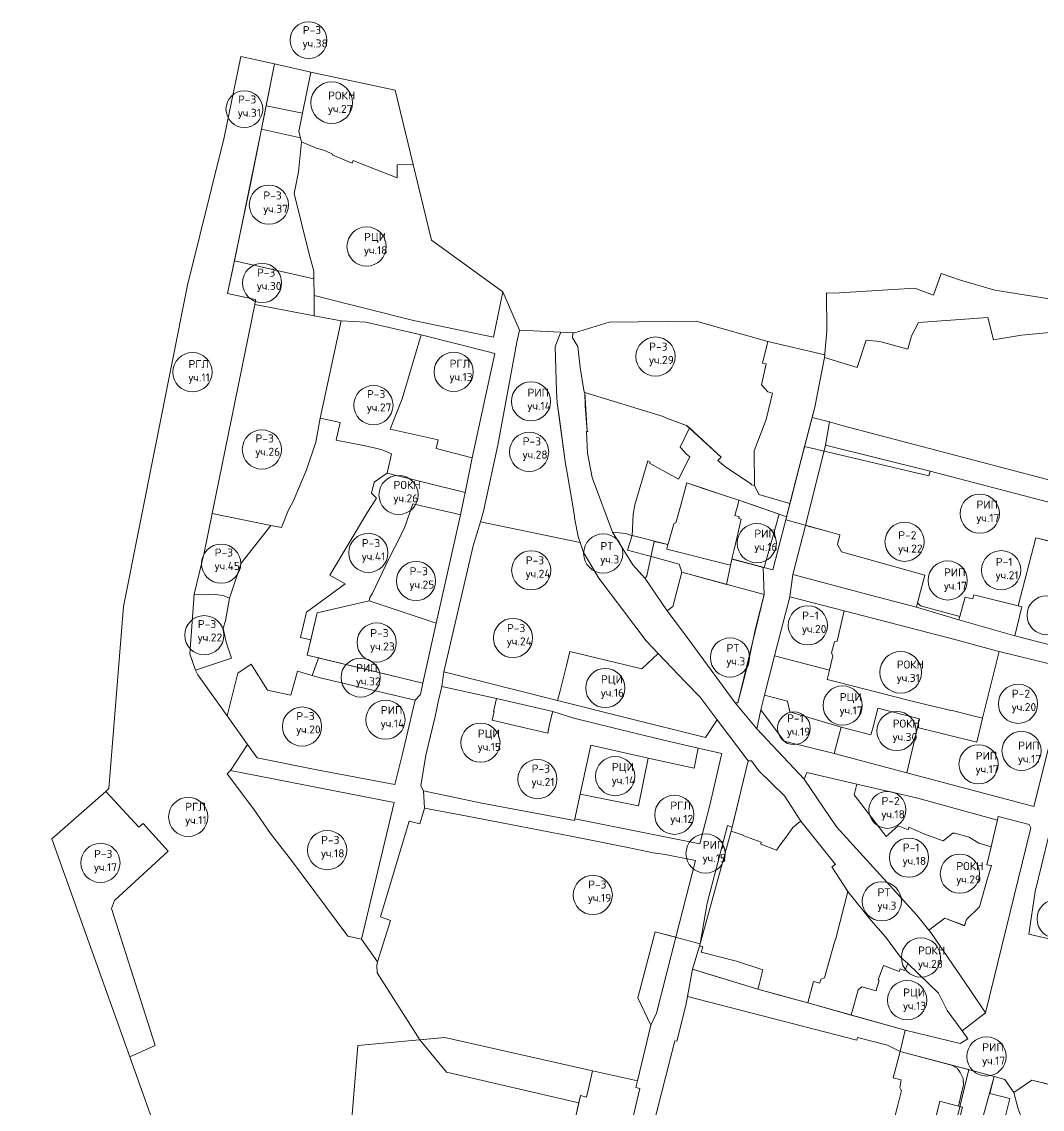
# Model space of a CAD drawing. Extents: x 1391407 to 1399948, y 354865 to 361044.
# Drawn here: x 1394071 to 1394904, y 359984 to 360872 of the extents above; entities that cross this region are included whole.
import ezdxf

# ---------------------------------------------------------------- set-up
doc = ezdxf.new("R2010")
doc.units = 0
doc.header["$MEASUREMENT"] = 0
doc.layers.add('Контура исторический центр для сайта', color=7, linetype='Continuous')
doc.styles.get("Standard").update_dxf_attribs({"font": 'simplex.shx'})

msp = doc.modelspace()

# ---------------------------------------------------------------- linework, layer by layer
at = {"layer": 'Контура исторический центр для сайта', "color": 76, "lineweight": 20, "true_color": 0x3f7f00}
for points in [[(1394521.47, 359969.94), (1394525.7, 359989.42), (1394417.72, 360014.29), (1394395.87, 360040.65), (1394361.14, 360095.5), (1394360.83, 360101.62), (1394361.34, 360104.3), (1394348.4, 360122.9), (1394337.22, 360125.33), (1394291.27, 360186.99), (1394273.96, 360209.26), (1394260.11, 360229.4), (1394238.66, 360257.82), (1394241.31, 360260.44), (1394255.37, 360281.81), (1394238.6, 360305.3), (1394214.87, 360338.73), (1394212.77, 360342.54), (1394208.24, 360355.72), (1394211.74, 360404.46), (1394219.83, 360438.31), (1394226.38, 360470.24), (1394261.4, 360641.09), (1394261.79, 360645.19), (1394239.05, 360650.01), (1394257.8, 360739.11), (1394277.28, 360837.34), (1394249.88, 360843.33), (1394236.18, 360777.42), (1394206.26, 360656.72), (1394153.96, 360394.51), (1394142.19, 360245.77), (1394139.73, 360243.56)], [(1394438.79, 360515.78), (1394457.24, 360601.08), (1394452.14, 360602.44), (1394397.01, 360616.15), (1394381.54, 360563.95), (1394371.73, 360539.08), (1394410.87, 360530.52), (1394409.2, 360523.34), (1394438.79, 360515.78)], [(1394522.44, 360221), (1394624.58, 360200.66), (1394632.64, 360232.19), (1394636.13, 360247.5), (1394639.32, 360260.7), (1394641.83, 360272.17), (1394642.39, 360274.46), (1394623.29, 360278.91), (1394619.89, 360262.6), (1394582.38, 360270.74), (1394574.58, 360231.77), (1394526.97, 360241.31), (1394522.44, 360221)], [(1394139.73, 360243.56), (1394166.69, 360214.25), (1394170.24, 360217.33), (1394190.65, 360194.7), (1394146.72, 360154.32), (1394144.2, 360147.85), (1394179.94, 360036.17), (1394159.17, 360026.77), (1394214.73, 359871.06), (1394170.07, 359815.82), (1394025.5, 359637.01)]]:
    msp.add_lwpolyline(points, dxfattribs=at)
at = {"layer": 'Контура исторический центр для сайта', "color": 144, "lineweight": 20, "true_color": 0x007ca5}
for points in [[(1394307.11, 360830.52), (1394277.28, 360837.34), (1394270.52, 360803.25), (1394300.21, 360797.04), (1394307.11, 360830.52)], [(1394300.21, 360797.04), (1394270.52, 360803.25), (1394266.72, 360784.22), (1394298.5, 360777.11), (1394297.14, 360782.16), (1394300.21, 360797.04)], [(1394266.73, 360784.23), (1394244.63, 360676.53), (1394309.55, 360661.93), (1394309.53, 360668.18), (1394305.45, 360683.14), (1394293.51, 360731.52), (1394296.84, 360749.37), (1394299.38, 360773.86), (1394298.5, 360777.11), (1394266.73, 360784.23)], [(1394309.56, 360661.93), (1394309.59, 360648.46), (1394309.65, 360631.67), (1394261.4, 360641.09), (1394261.79, 360645.19), (1394239.05, 360650.01), (1394244.63, 360676.53), (1394309.56, 360661.93)], [(1394282.94, 360458.94), (1394288.64, 360473.4), (1394292.43, 360480.19), (1394303.58, 360505.9), (1394311.06, 360528.52), (1394314.68, 360548.28), (1394331.67, 360627.65), (1394309.65, 360631.67), (1394261.4, 360641.09), (1394261.4, 360641.09), (1394226.38, 360470.24), (1394274.36, 360460.6), (1394282.94, 360458.94)], [(1394433.06, 360487.61), (1394438.79, 360515.78), (1394409.2, 360523.34), (1394410.87, 360530.52), (1394371.73, 360539.08), (1394381.54, 360563.95), (1394397.01, 360616.15), (1394351.89, 360626.55), (1394331.67, 360627.65), (1394314.68, 360548.28), (1394331, 360544.76), (1394327.56, 360530.32), (1394349.95, 360525.78), (1394361.02, 360523.55), (1394365.73, 360522.01), (1394372.85, 360519.17), (1394369.29, 360503.27), (1394433.06, 360487.61)], [(1394669.23, 360493.29), (1394668.88, 360521.53), (1394678.63, 360547.05), (1394683.94, 360568.51), (1394680, 360569.61), (1394674.86, 360575.53), (1394678.57, 360592.56), (1394675.73, 360593.2), (1394680.12, 360610.8), (1394621.63, 360627.41), (1394550.56, 360626.47), (1394522.31, 360617.76), (1394520.89, 360617.8), (1394520.53, 360613.75), (1394524.98, 360606.66), (1394526.73, 360589.43), (1394530.22, 360569.38), (1394530.55, 360569.22), (1394594.67, 360549.43), (1394597.21, 360548.07), (1394613.67, 360542.22), (1394642.02, 360516.35), (1394639.24, 360513.58), (1394645.76, 360508.29), (1394666.69, 360494.23), (1394666.52, 360493.88), (1394669.23, 360493.29)], [(1394526.85, 360446.72), (1394525.31, 360451.58), (1394522.52, 360465.56), (1394521.62, 360471.81), (1394516.25, 360503.61), (1394514.74, 360510.83), (1394508.13, 360560.78), (1394507.55, 360570.21), (1394506.3, 360606.6), (1394510.94, 360618.34), (1394477.22, 360620.07), (1394475.01, 360610.32), (1394459.74, 360526.21), (1394448.05, 360472.38), (1394445.41, 360463.59), (1394526.85, 360446.72)], [(1394298.63, 360369.21), (1394306.87, 360367.24), (1394312.11, 360389.24), (1394354.54, 360399.19), (1394355.18, 360401.76), (1394357.32, 360405.27), (1394370.68, 360433.28), (1394371.23, 360434.44), (1394379.84, 360451.4), (1394381.65, 360455.1), (1394383.46, 360458.8), (1394390.14, 360478.14), (1394400.87, 360475.85), (1394415.39, 360472.55), (1394423.71, 360470.62), (1394429.19, 360469.32), (1394433.06, 360487.61), (1394369.29, 360503.27), (1394358.55, 360495.83), (1394356.5, 360486.97), (1394360.53, 360483), (1394353.17, 360471.53), (1394322.62, 360420.05), (1394335.11, 360412.9), (1394303.52, 360389.78), (1394298.63, 360369.21)], [(1394240.48, 360401.26), (1394250.14, 360429.81), (1394274.36, 360460.6), (1394226.38, 360470.24), (1394219.83, 360438.31), (1394211.74, 360404.46), (1394220.75, 360404.03), (1394227.74, 360404.46), (1394236.25, 360403.03), (1394240.48, 360401.26)], [(1394409.37, 360380.75), (1394418.55, 360421.86), (1394429.19, 360469.32), (1394423.71, 360470.62), (1394415.39, 360472.55), (1394400.87, 360475.85), (1394390.14, 360478.14), (1394383.46, 360458.8), (1394381.65, 360455.1), (1394379.84, 360451.4), (1394371.23, 360434.44), (1394370.68, 360433.28), (1394357.32, 360405.27), (1394355.18, 360401.76), (1394354.54, 360399.19), (1394409.37, 360380.75)], [(1394445.41, 360463.59), (1394526.85, 360446.72), (1394529.44, 360438.51), (1394542.06, 360417.56), (1394580.81, 360366.31), (1394590.43, 360356.2), (1394577.09, 360343.65), (1394518.44, 360357.61), (1394515.77, 360346.38), (1394510.56, 360325.55), (1394508.32, 360317.6), (1394415.51, 360341.22), (1394439.5, 360444.05), (1394445.41, 360463.59)], [(1394212.77, 360342.54), (1394242.11, 360352.22), (1394237.82, 360365.21), (1394235.51, 360376.7), (1394237.26, 360382.87), (1394240.48, 360401.26), (1394236.25, 360403.03), (1394227.74, 360404.46), (1394220.75, 360404.03), (1394211.74, 360404.46), (1394208.24, 360355.72), (1394212.77, 360342.54)], [(1394398.45, 360331.85), (1394409.37, 360380.75), (1394354.54, 360399.19), (1394312.11, 360389.24), (1394303.91, 360354.82), (1394398.45, 360331.85)], [(1394375.61, 360249.06), (1394381.52, 360273.02), (1394387.24, 360297.37), (1394392.05, 360317.98), (1394314.51, 360336.26), (1394308.19, 360338.15), (1394296.19, 360341.76), (1394290.57, 360322.16), (1394271.66, 360326.25), (1394258.31, 360347.27), (1394247.44, 360339.91), (1394238.6, 360305.3), (1394255.37, 360281.81), (1394263.25, 360270.78), (1394313.15, 360260.81), (1394375.61, 360249.06)], [(1394522.14, 360219.65), (1394522.44, 360221), (1394526.97, 360241.31), (1394535.64, 360281.17), (1394582.38, 360270.74), (1394619.89, 360262.6), (1394623.29, 360278.91), (1394595.22, 360285.41), (1394571.36, 360290.96), (1394521.77, 360303.27), (1394504.42, 360308.76), (1394504.2, 360307.93), (1394501.86, 360298.29), (1394500.37, 360291), (1394491.13, 360293.13), (1394483.84, 360294.82), (1394455.01, 360301.56), (1394456.51, 360308.78), (1394456.15, 360308.86), (1394458.52, 360319.45), (1394413.85, 360329.23), (1394411.01, 360316.54), (1394409.96, 360311.28), (1394408.37, 360304.66), (1394406.19, 360295.61), (1394400.79, 360273.17), (1394396.84, 360248.13), (1394399.07, 360244.02), (1394445.12, 360234.17), (1394522.14, 360219.65)], [(1394348.4, 360122.9), (1394374.93, 360234.49), (1394241.31, 360260.44), (1394238.66, 360257.82), (1394260.11, 360229.4), (1394273.96, 360209.26), (1394291.27, 360186.99), (1394337.22, 360125.33), (1394348.4, 360122.9)], [(1394139.73, 360243.56), (1394095.63, 360204.82), (1394159.17, 360026.77), (1394179.94, 360036.17), (1394144.2, 360147.85), (1394146.72, 360154.32), (1394190.65, 360194.7), (1394170.24, 360217.33), (1394166.69, 360214.25), (1394139.73, 360243.56)], [(1394395.87, 360040.65), (1394416.38, 360042.56), (1394536.97, 360015.33), (1394573.55, 360007.11), (1394584.51, 360052.69), (1394573.8, 360075.12), (1394588.07, 360128.88), (1394604.92, 360124.51), (1394621.12, 360187.2), (1394596.19, 360191.92), (1394586.44, 360193.44), (1394565.67, 360197.79), (1394527.73, 360205.21), (1394468.59, 360216.71), (1394433.37, 360223.55), (1394399.72, 360229.81), (1394395.91, 360216.95), (1394387.21, 360219.25), (1394363.78, 360141.12), (1394372.02, 360138.22), (1394361.34, 360104.3), (1394360.83, 360101.62), (1394361.14, 360095.5), (1394395.87, 360040.65)]]:
    msp.add_lwpolyline(points, dxfattribs=at)
at = {"layer": 'Контура исторический центр для сайта', "color": 14, "lineweight": 20, "true_color": 0xa50000}
for points in [[(1394311.73, 360768.64), (1394318.48, 360766.57), (1394324.75, 360763.82), (1394324.52, 360763.14), (1394340.71, 360756.46), (1394341.54, 360758.47), (1394347.48, 360756.01), (1394377.34, 360744.27), (1394377.51, 360755.03), (1394390.5, 360755.18), (1394375.85, 360815.82), (1394307.11, 360830.52), (1394300.21, 360797.04), (1394297.14, 360782.16), (1394299.38, 360773.86), (1394311.73, 360768.64)], [(1394303.91, 360354.82), (1394306.87, 360367.24), (1394298.63, 360369.21), (1394303.52, 360389.78), (1394335.11, 360412.9), (1394322.62, 360420.05), (1394353.17, 360471.53), (1394360.53, 360483), (1394356.5, 360486.97), (1394358.55, 360495.83), (1394369.29, 360503.27), (1394372.85, 360519.17), (1394365.73, 360522.01), (1394361.02, 360523.55), (1394349.97, 360525.79), (1394327.56, 360530.32), (1394331, 360544.76), (1394314.68, 360548.28), (1394311.06, 360528.52), (1394303.58, 360505.9), (1394292.43, 360480.19), (1394288.64, 360473.4), (1394282.94, 360458.94), (1394274.36, 360460.6), (1394250.14, 360429.81), (1394240.48, 360401.26), (1394237.26, 360382.87), (1394235.51, 360376.7), (1394237.82, 360365.21), (1394242.11, 360352.22), (1394212.77, 360342.54), (1394214.87, 360338.73), (1394238.6, 360305.3), (1394247.44, 360339.91), (1394258.31, 360347.27), (1394271.66, 360326.25), (1394290.57, 360322.16), (1394296.2, 360341.75), (1394308.19, 360338.15), (1394311.33, 360347.08), (1394313.23, 360352.55), (1394303.91, 360354.82)], [(1394898.77, 360450.6), (1394922.96, 360444.8), (1394950.28, 360437.72), (1394943.88, 360411.4), (1394940.75, 360412.23), (1394928.18, 360358.6), (1394881.59, 360370.45), (1394887.37, 360394.23), (1394884.5, 360394.95), (1394898.77, 360450.6)], [(1394741.45, 360387.41), (1394736.6, 360366.06), (1394734.57, 360365.51), (1394732.14, 360356.61), (1394733.19, 360354.09), (1394730.31, 360342.57), (1394728.48, 360334.78), (1394737.23, 360332.59), (1394795.74, 360317.59), (1394819.11, 360311.88), (1394820.76, 360311.68), (1394829.4, 360309.46), (1394829.51, 360309.85), (1394846.47, 360305.6), (1394855.16, 360303.43), (1394868.91, 360357.75), (1394862.54, 360359.47), (1394833.68, 360367.12), (1394742.41, 360391.04)], [(1394734.31, 360274.37), (1394793.59, 360258.63), (1394802.29, 360295.79), (1394803.72, 360302.77), (1394769.96, 360311.36), (1394766.43, 360296.92), (1394764.21, 360289.68), (1394739.93, 360295.97), (1394734.31, 360274.37)], [(1394857.64, 360062.71), (1394894.76, 360213.72), (1394893.42, 360216.42), (1394868.17, 360223.06), (1394867.45, 360220.07), (1394866.73, 360217.09), (1394862.28, 360198.27), (1394858.81, 360183.54), (1394862.74, 360183.04), (1394859.57, 360173.51), (1394852.96, 360149.24), (1394842.3, 360139.02), (1394840.67, 360133.84), (1394824.45, 360140.15), (1394811.51, 360130.35), (1394813.04, 360128.44), (1394845, 360081.8), (1394857.64, 360062.71), (1394857.64, 360062.71)], [(1394913.71, 360210.57), (1394909.81, 360208.59), (1394898.4, 360161.73), (1394893.01, 360127.09), (1394922.78, 360120.18), (1394945.41, 360123.72), (1394977.39, 360130.12), (1395045.72, 360143.77), (1395093.65, 360153.62), (1395091.08, 360166.75), (1395054.35, 360175.43), (1395020.23, 360184.11), (1394964.26, 360198.62), (1394913.71, 360210.57)], [(1394745.45, 360161.76), (1394764.12, 360138.39), (1394776.04, 360124.81), (1394788.46, 360108.29), (1394794.23, 360102.9), (1394791.91, 360097.24), (1394788.05, 360098.74), (1394787.23, 360096.56), (1394774.54, 360101.4), (1394770.08, 360089.72), (1394770.81, 360089.44), (1394770.14, 360086.47), (1394769.14, 360083.23), (1394768.5, 360080.73), (1394756.78, 360084.03), (1394753.89, 360081.51), (1394748.15, 360060.96), (1394712.56, 360071.03), (1394717.23, 360088.28), (1394722.47, 360086.88), (1394723.28, 360090.29), (1394726.38, 360091.31), (1394730.05, 360104.85), (1394734.58, 360120.35), (1394735.59, 360123.31), (1394745.45, 360161.76)]]:
    msp.add_lwpolyline(points, dxfattribs=at)
at = {"layer": 'Контура исторический центр для сайта', "color": 30, "lineweight": 20, "true_color": 0xff7f00}
for points in [[(1394309.59, 360648.46), (1394390.8, 360627.87), (1394456.23, 360614.37), (1394463.78, 360651.41), (1394405.42, 360693.45), (1394390.5, 360755.18), (1394377.51, 360755.03), (1394377.34, 360744.27), (1394347.48, 360756.01), (1394341.54, 360758.47), (1394340.71, 360756.46), (1394324.52, 360763.14), (1394324.75, 360763.82), (1394318.48, 360766.57), (1394311.73, 360768.64), (1394299.38, 360773.86), (1394296.84, 360749.37), (1394293.51, 360731.52), (1394305.45, 360683.14), (1394309.53, 360668.18), (1394309.55, 360661.93), (1394309.59, 360648.46)], [(1394515.77, 360346.38), (1394518.44, 360357.61), (1394577.09, 360343.65), (1394590.43, 360356.2), (1394612.78, 360332.75), (1394624.79, 360320.47), (1394638.76, 360301.89), (1394629.28, 360287.58), (1394563.65, 360303.88), (1394508.32, 360317.6), (1394510.56, 360325.55), (1394515.77, 360346.38)], [(1394677.43, 360322.19), (1394696.12, 360317.09), (1394697.95, 360308.45), (1394739.93, 360295.97), (1394764.21, 360289.68), (1394766.43, 360296.92), (1394769.96, 360311.36), (1394803.72, 360302.77), (1394802.29, 360295.79), (1394850.65, 360283.8), (1394855.16, 360303.43), (1394846.47, 360305.6), (1394829.51, 360309.85), (1394829.4, 360309.46), (1394820.76, 360311.68), (1394819.11, 360311.88), (1394795.74, 360317.59), (1394737.23, 360332.59), (1394728.48, 360334.78), (1394730.31, 360342.57), (1394685.54, 360354.14), (1394677.43, 360322.19)], [(1394458.52, 360319.45), (1394456.15, 360308.86), (1394456.51, 360308.78), (1394455.01, 360301.56), (1394483.84, 360294.82), (1394491.13, 360293.13), (1394500.37, 360291), (1394501.86, 360298.29), (1394504.2, 360307.93), (1394504.42, 360308.76), (1394458.52, 360319.45)], [(1394574.58, 360231.77), (1394526.97, 360241.31), (1394535.64, 360281.17), (1394582.38, 360270.74), (1394574.58, 360231.77)], [(1394748.15, 360060.96), (1394792.22, 360048.49), (1394837.08, 360037.82), (1394843.36, 360041.49), (1394838.77, 360047.96), (1394826.5, 360064.56), (1394819.42, 360078.75), (1394794.23, 360102.9), (1394791.91, 360097.24), (1394788.05, 360098.74), (1394787.23, 360096.56), (1394774.54, 360101.4), (1394770.08, 360089.72), (1394770.81, 360089.44), (1394770.14, 360086.47), (1394769.14, 360083.23), (1394768.5, 360080.73), (1394756.78, 360084.03), (1394753.89, 360081.51), (1394748.15, 360060.96)]]:
    msp.add_lwpolyline(points, dxfattribs=at)
at = {"layer": 'Контура исторический центр для сайта', "color": 55, "lineweight": 20, "true_color": 0xa5a552}
for points in [[(1394728.02, 360650.44), (1394734.11, 360650.34), (1394799.92, 360654.23), (1394815.35, 360648.73), (1394821.6, 360666.35), (1394837.18, 360660.88), (1394865.33, 360652.73), (1394961.1, 360637.39)], [(1394945.13, 360621.44), (1394887.12, 360615.93), (1394864.19, 360612.01), (1394859.55, 360630.37), (1394803.02, 360626.15), (1394797.27, 360615.35), (1394794.3, 360604.54), (1394771.5, 360610.67), (1394760.25, 360611.96), (1394753.05, 360589.67), (1394726.35, 360597.82), (1394728.09, 360619.53), (1394728.02, 360650.44)], [(1394680.12, 360610.8), (1394726.52, 360599.85), (1394726.35, 360597.82), (1394718.35, 360557.14), (1394698.09, 360478.57), (1394672.75, 360485.84), (1394669.23, 360493.29), (1394668.88, 360521.53), (1394678.63, 360547.05), (1394683.94, 360568.51), (1394680, 360569.61), (1394674.86, 360575.53), (1394678.57, 360592.56), (1394675.73, 360593.2), (1394680.12, 360610.8)], [(1394530.55, 360569.22), (1394594.67, 360549.43), (1394597.21, 360548.07), (1394613.67, 360542.22), (1394615.97, 360540.21), (1394608.47, 360524.39), (1394613.51, 360518.73), (1394616.31, 360516.76), (1394606.98, 360498.47), (1394583.38, 360511.4), (1394583.92, 360512.32), (1394582.04, 360513.43), (1394571.43, 360477.38), (1394569.98, 360469.82), (1394569.39, 360452.23), (1394564.15, 360453.96), (1394553.22, 360455.03), (1394536.69, 360499.71), (1394532.93, 360519.61), (1394532.03, 360537.01), (1394533.48, 360537.23), (1394532.69, 360537.6), (1394531.03, 360558.2), (1394530.55, 360569.22)], [(1394615.97, 360540.21), (1394642.02, 360516.35), (1394639.24, 360513.58), (1394645.76, 360508.29), (1394666.69, 360494.23), (1394666.52, 360493.88), (1394669.23, 360493.29), (1394672.75, 360485.84), (1394698.1, 360478.57), (1394695.26, 360467.55), (1394689.24, 360469.87), (1394669.07, 360476.87), (1394656.45, 360481.25), (1394647.14, 360484.34), (1394647.11, 360484.23), (1394628.96, 360490.33), (1394613.93, 360495.39), (1394613.5, 360493.58), (1394609.05, 360477.19), (1394604.98, 360462.74), (1394603.4, 360461.97), (1394599.55, 360448.43), (1394598.33, 360444.98), (1394587.34, 360447.53), (1394581.2, 360419.41), (1394580.02, 360417.18), (1394569.96, 360428.36), (1394553.22, 360455.03), (1394564.15, 360453.96), (1394569.39, 360452.23), (1394569.98, 360469.82), (1394571.43, 360477.38), (1394582.04, 360513.43), (1394583.92, 360512.32), (1394583.38, 360511.4), (1394606.98, 360498.47), (1394616.31, 360516.76), (1394613.51, 360518.73), (1394608.47, 360524.39), (1394615.97, 360540.21)], [(1394710.09, 360525.1), (1394811.35, 360501.19), (1394812.55, 360504.94), (1394952.9, 360468.12), (1394945.61, 360438.91), (1394898.77, 360450.6), (1394884.5, 360394.95), (1394848.16, 360404), (1394847.43, 360400.65), (1394841.15, 360401.99), (1394836.67, 360386.25), (1394804.77, 360395.1), (1394802.28, 360397.35), (1394808.09, 360420.14), (1394740.27, 360439.14), (1394736.97, 360445.11), (1394738.79, 360452.82), (1394729.22, 360455.75), (1394694.63, 360465.12), (1394710.09, 360525.1)], [(1394656.45, 360481.25), (1394689.23, 360469.87), (1394676.98, 360426.16), (1394650.71, 360433.34), (1394652.55, 360440.92), (1394654.79, 360450.13), (1394658.23, 360465.8), (1394656.29, 360466.22), (1394656.63, 360467.77), (1394653.21, 360468.66), (1394655.47, 360477.3), (1394656.45, 360481.25)], [(1394650.71, 360433.34), (1394676.12, 360426.4), (1394677.08, 360404.32), (1394669.92, 360376.45), (1394664.29, 360349.31), (1394655.59, 360315.78), (1394653.35, 360315.76), (1394611.26, 360373.34), (1394597.89, 360391.03), (1394602.45, 360394.57), (1394609.72, 360422.61), (1394646.42, 360412.31), (1394650.66, 360433.1), (1394650.71, 360433.34)], [(1394650.05, 360211.07), (1394664.06, 360268.45), (1394666.76, 360268.46), (1394672.75, 360260.4), (1394693.55, 360239.93), (1394706.93, 360219.25), (1394704.95, 360217.97), (1394701.51, 360214.91), (1394700.45, 360213.99), (1394694.66, 360205.99), (1394690.94, 360200.92), (1394687.11, 360195.47), (1394674.24, 360200.5), (1394674.72, 360202.03), (1394659.66, 360207.45), (1394659.81, 360207.89), (1394650.05, 360211.07)], [(1394618.61, 360098.31), (1394624.27, 360117.31), (1394625.37, 360117.04), (1394626.88, 360116.57), (1394625.61, 360112.26), (1394654.33, 360104.82), (1394675.96, 360097.93), (1394674.35, 360091.25), (1394672.99, 360085.87), (1394671.84, 360082.02), (1394618.61, 360098.31)], [(1394334.76, 359906.99), (1394345.41, 360035.96), (1394416.38, 360042.56), (1394536.97, 360015.33), (1394533.84, 360002.01), (1394531.94, 359994.01), (1394526.99, 359995.24), (1394524.41, 359983.62)], [(1394783.75, 359977.7), (1394785.89, 359986.56), (1394786.12, 359987.49), (1394788.98, 359998.29), (1394789.2, 359999.24), (1394788.93, 359999.32), (1394787.81, 360001.53), (1394788.91, 360007.93), (1394782.22, 360009.76), (1394784.43, 360017.82), (1394788.02, 360031.31), (1394829.44, 360020.44), (1394834.54, 360017.45), (1394837.12, 360014.09), (1394839.44, 360009.24), (1394839.52, 360007.13), (1394839.67, 360003.91), (1394837.46, 359995), (1394835.64, 359986.55), (1394834.5, 359986.83), (1394824.18, 359989.67), (1394820.41, 359990.69), (1394815.19, 359969.57)], [(1394864.69, 360010.74), (1394861.3, 359996.98), (1394877.52, 359992.91), (1394868.4, 359955.69), (1394886.64, 359951.18), (1394891.43, 359930.51), (1394893.78, 359929.89), (1394896.95, 359930.96), (1394900.8, 359914.16), (1394899.64, 359907.51), (1394904.44, 359892.04), (1394913.18, 359890.38), (1394908.54, 359918.76), (1394884.33, 359984.42), (1394880.96, 359997.85), (1394873.5, 360008.36), (1394864.69, 360010.74)], [(1395073.52, 359880.82), (1395074.42, 359880.6), (1395088.86, 359939.04), (1395093.77, 359958.19), (1394971.27, 359988.91), (1394895.54, 360007.84), (1394880.96, 359997.85), (1394884.33, 359984.42), (1394908.53, 359918.76), (1394911.63, 359891.92), (1394911.8, 359890.64), (1394913.18, 359890.38), (1394944.46, 359882.63), (1394949.21, 359867.91), (1394950.46, 359880.43), (1394947.31, 359898.03), (1394980.68, 359890.26), (1394975.87, 359871.87), (1395064.39, 359849.29), (1395065.07, 359852.3), (1395067.9, 359852.8), (1395071.98, 359868.8), (1395070.72, 359869.13), (1395073.52, 359880.82)]]:
    msp.add_lwpolyline(points, dxfattribs=at)
at = {"layer": 'Контура исторический центр для сайта', "color": 37, "lineweight": 20, "true_color": 0x7f5f3f}
for points in [[(1394399.72, 360229.81), (1394399.07, 360244.02), (1394396.84, 360248.13), (1394400.79, 360273.17), (1394408.37, 360304.66), (1394409.96, 360311.28), (1394411.01, 360316.54), (1394413.85, 360329.23), (1394415.51, 360341.22), (1394439.5, 360444.05), (1394445.41, 360463.59), (1394448.05, 360472.38), (1394459.74, 360526.21), (1394475.01, 360610.32), (1394477.22, 360620.07), (1394463.78, 360651.41), (1394456.23, 360614.37), (1394390.8, 360627.87), (1394309.59, 360648.46), (1394309.65, 360631.67), (1394331.67, 360627.65), (1394351.89, 360626.55), (1394397.01, 360616.15), (1394452.14, 360602.44), (1394457.24, 360601.08), (1394438.79, 360515.78), (1394433.06, 360487.61), (1394429.19, 360469.32), (1394418.55, 360421.86), (1394409.37, 360380.75), (1394398.45, 360331.85), (1394396.41, 360322.74), (1394392.05, 360317.98), (1394387.24, 360297.37), (1394381.52, 360273.02), (1394375.61, 360249.06), (1394313.15, 360260.81), (1394263.25, 360270.78), (1394255.37, 360281.81), (1394241.31, 360260.44), (1394374.93, 360234.49), (1394348.4, 360122.9), (1394361.34, 360104.3), (1394372.02, 360138.22), (1394363.78, 360141.12), (1394387.21, 360219.25), (1394395.91, 360216.95), (1394399.72, 360229.81)], [(1394671.04, 360294.54), (1394674.19, 360310.2), (1394677.43, 360322.19), (1394685.54, 360354.14), (1394697.89, 360402.32), (1394700.57, 360420.44), (1394710.86, 360460.59), (1394727.24, 360526.23), (1394730.38, 360545.14), (1394716.2, 360548.79), (1394710.09, 360525.1), (1394698.1, 360478.57), (1394695.45, 360468.33), (1394684.1, 360424.33), (1394650.66, 360433.1), (1394649.47, 360428.14), (1394597.58, 360441.12), (1394598.32, 360444.98), (1394569.34, 360452.42), (1394565.57, 360440.48), (1394585.82, 360434.93), (1394607.66, 360428.94), (1394609.72, 360422.61), (1394677.08, 360404.32), (1394655.59, 360315.78), (1394653.35, 360315.76), (1394671.04, 360294.54)], [(1394957.04, 360485.29), (1394741.63, 360542.06), (1394730.38, 360545.14), (1394727.24, 360526.23), (1394812.55, 360504.94), (1394953.09, 360468.07)], [(1394928.18, 360358.6), (1394881.59, 360370.45), (1394835.95, 360383.48), (1394801.51, 360393.96), (1394762.71, 360404.04), (1394700.57, 360420.44), (1394697.89, 360402.32), (1394742.41, 360391.04), (1394833.68, 360367.12), (1394862.54, 360359.47), (1394868.91, 360357.75), (1394925.55, 360343.77), (1394897.2, 360231.32), (1394793.59, 360258.63), (1394734.31, 360274.37), (1394693.5, 360284.5), (1394674.19, 360310.2), (1394671.04, 360294.54), (1394709.81, 360253.38), (1394711.74, 360259.06), (1394752.65, 360249.54), (1394801.38, 360238.16), (1394867.45, 360220.07), (1394868.17, 360223.06), (1394893.42, 360216.42), (1394894.76, 360213.72), (1394857.64, 360062.71), (1394838.77, 360047.96), (1394843.36, 360041.49), (1394837.08, 360037.82), (1394792.22, 360048.49), (1394748.15, 360060.96), (1394712.56, 360071.03), (1394671.84, 360082.02), (1394618.61, 360098.31), (1394614.44, 360076.12), (1394752.67, 360040.35), (1394753.24, 360042.54), (1394777.66, 360036.38), (1394788.02, 360031.3), (1394829.91, 360020.16), (1394844.22, 360016.37), (1394831.57, 359964.6)], [(1394308.19, 360338.15), (1394314.51, 360336.26), (1394392.05, 360317.98), (1394396.41, 360322.74), (1394398.45, 360331.85), (1394313.23, 360352.55), (1394311.33, 360347.08), (1394308.19, 360338.15)], [(1394585.9, 359968.41), (1394604, 360040.02), (1394605.79, 360039.55), (1394613.18, 360068.8), (1394614.44, 360076.12), (1394618.61, 360098.31), (1394624.77, 360119.14), (1394630.61, 360152.29), (1394647.05, 360215.59), (1394650.83, 360214.27), (1394664.06, 360268.5), (1394638.76, 360301.89), (1394629.28, 360287.58), (1394563.65, 360303.88), (1394508.32, 360317.6), (1394415.51, 360341.22), (1394413.85, 360329.23), (1394458.52, 360319.45), (1394504.42, 360308.76), (1394521.77, 360303.27), (1394571.36, 360290.96), (1394595.22, 360285.41), (1394623.29, 360278.91), (1394642.39, 360274.46), (1394641.83, 360272.17), (1394639.32, 360260.7), (1394636.13, 360247.5), (1394632.64, 360232.19), (1394624.58, 360200.66), (1394522.44, 360221), (1394522.14, 360219.65), (1394445.12, 360234.17), (1394399.07, 360244.02), (1394399.72, 360229.81), (1394433.37, 360223.55), (1394468.59, 360216.71), (1394527.73, 360205.21), (1394565.67, 360197.79), (1394586.44, 360193.44), (1394596.19, 360191.92), (1394621.12, 360187.2), (1394604.92, 360124.51), (1394589.25, 360062.54), (1394584.51, 360052.69), (1394573.55, 360007.11), (1394572.22, 360001.82), (1394575.45, 360001.01), (1394568.46, 359970.93)], [(1394922.78, 360120.18), (1394893.01, 360127.09), (1394898.4, 360161.73), (1394909.81, 360208.59)], [(1394850.58, 359959.7), (1394864.69, 360010.74), (1394873.5, 360008.36), (1394880.96, 359997.85), (1394895.54, 360007.84), (1394906.87, 360005)]]:
    msp.add_lwpolyline(points, dxfattribs=at)
at = {"layer": 'Контура исторический центр для сайта', "color": 7, "lineweight": 20}
for points in [[(1394726.35, 360597.82), (1394753.05, 360589.67), (1394760.25, 360611.96), (1394771.5, 360610.67), (1394794.3, 360604.54), (1394797.27, 360615.35), (1394803.02, 360626.15), (1394859.55, 360630.37), (1394864.19, 360612.01), (1394887.12, 360615.93), (1394945.13, 360621.44), (1394962.5, 360612.76), (1395004.43, 360591.81), (1394968.92, 360432.46), (1394945.61, 360438.91), (1394952.9, 360468.12), (1394812.55, 360504.94), (1394811.35, 360501.19), (1394710.09, 360525.1), (1394718.35, 360557.14), (1394726.35, 360597.82)], [(1394613.93, 360495.39), (1394647.11, 360484.23), (1394647.14, 360484.34), (1394656.45, 360481.25), (1394655.47, 360477.3), (1394653.21, 360468.66), (1394656.63, 360467.77), (1394656.29, 360466.22), (1394658.23, 360465.8), (1394654.79, 360450.13), (1394652.55, 360440.92), (1394650.71, 360433.34), (1394650.66, 360433.1), (1394646.42, 360412.31), (1394609.71, 360422.6), (1394602.44, 360394.57), (1394597.88, 360391.02), (1394580.02, 360417.18), (1394581.19, 360419.41), (1394587.34, 360447.53), (1394598.32, 360444.98), (1394599.55, 360448.43), (1394603.4, 360461.97), (1394604.98, 360462.74), (1394609.05, 360477.19), (1394613.5, 360493.58), (1394613.93, 360495.39)], [(1394624.27, 360117.31), (1394650.05, 360211.07), (1394659.81, 360207.89), (1394659.66, 360207.45), (1394674.72, 360202.03), (1394674.24, 360200.5), (1394687.11, 360195.47), (1394690.94, 360200.92), (1394694.66, 360205.99), (1394700.45, 360213.99), (1394701.51, 360214.91), (1394704.95, 360217.97), (1394706.93, 360219.25), (1394735.29, 360183.74), (1394732.32, 360181.82), (1394745.45, 360161.76), (1394735.59, 360123.31), (1394734.58, 360120.35), (1394730.05, 360104.85), (1394726.38, 360091.31), (1394723.28, 360090.29), (1394722.47, 360086.88), (1394717.23, 360088.28), (1394712.56, 360071.03), (1394671.84, 360082.02), (1394672.99, 360085.87), (1394674.35, 360091.25), (1394675.96, 360097.93), (1394654.33, 360104.82), (1394625.61, 360112.26), (1394626.88, 360116.57), (1394625.37, 360117.04), (1394624.27, 360117.31)], [(1394524.41, 359983.62), (1394526.99, 359995.24), (1394531.94, 359994.01), (1394533.84, 360002.01), (1394536.97, 360015.33), (1394573.55, 360007.11), (1394584.51, 360052.69), (1394573.8, 360075.12), (1394588.08, 360128.88), (1394624.77, 360119.14), (1394618.61, 360098.31), (1394630.9, 360094.53), (1394671.84, 360082.02), (1394691.56, 360076.7), (1394712.56, 360071.03), (1394792.22, 360048.49), (1394788.02, 360031.31), (1394784.43, 360017.82), (1394782.22, 360009.76), (1394788.91, 360007.93), (1394787.81, 360001.53), (1394788.93, 359999.32), (1394789.2, 359999.24), (1394788.98, 359998.29), (1394786.12, 359987.49), (1394785.89, 359986.56), (1394783.75, 359977.7)], [(1394829.44, 360020.44), (1394834.54, 360017.45), (1394837.12, 360014.09), (1394839.44, 360009.24), (1394839.67, 360003.91), (1394835.64, 359986.55), (1394838.84, 359985.76), (1394833.11, 359963.46)], [(1394868.4, 359955.69), (1394877.52, 359992.91), (1394861.3, 359996.98), (1394864.69, 360010.74), (1394829.44, 360020.44)], [(1394815.19, 359969.57), (1394820.41, 359990.69), (1394824.18, 359989.67), (1394834.5, 359986.83), (1394835.64, 359986.55), (1394838.9, 359985.75), (1394833.11, 359963.46)]]:
    msp.add_lwpolyline(points, dxfattribs=at)
at = {"layer": 'Контура исторический центр для сайта', "color": 8, "lineweight": 20, "true_color": 0x808080}
msp.add_lwpolyline([(1394819.42, 360078.75), (1394794.23, 360102.9), (1394788.46, 360108.29), (1394776.04, 360124.81), (1394764.12, 360138.39), (1394745.45, 360161.76), (1394732.32, 360181.82), (1394735.29, 360183.74), (1394706.93, 360219.25), (1394693.55, 360239.93), (1394672.75, 360260.4), (1394666.76, 360268.46), (1394664.06, 360268.5), (1394638.76, 360301.89), (1394624.79, 360320.47), (1394612.78, 360332.75), (1394590.43, 360356.2), (1394580.81, 360366.31), (1394542.06, 360417.56), (1394529.44, 360438.51), (1394526.85, 360446.72), (1394525.31, 360451.58), (1394522.52, 360465.56), (1394521.62, 360471.81), (1394516.25, 360503.61), (1394514.74, 360510.83), (1394510, 360547.74), (1394508.13, 360560.78), (1394507.55, 360570.21), (1394506.3, 360606.6), (1394510.94, 360618.34), (1394520.89, 360617.8), (1394520.53, 360613.75), (1394524.98, 360606.66), (1394526.73, 360589.43), (1394530.22, 360569.38), (1394530.55, 360569.22), (1394532.69, 360537.6), (1394532.03, 360537.01), (1394532.93, 360519.61), (1394536.69, 360499.71), (1394553.22, 360455.03), (1394569.96, 360428.36), (1394580.02, 360417.18), (1394597.88, 360391.02), (1394611.26, 360373.34), (1394653.35, 360315.76), (1394671.04, 360294.54), (1394709.81, 360253.38), (1394736.08, 360214.59), (1394801.79, 360142.48), (1394811.51, 360130.35), (1394813.04, 360128.44), (1394845, 360081.8), (1394857.64, 360062.71), (1394838.77, 360047.96), (1394826.5, 360064.56), (1394819.42, 360078.75)], dxfattribs=at)
at = {"layer": 'Контура исторический центр для сайта', "color": 140, "lineweight": 20, "true_color": 0x00bfff}
for points in [[(1394710.86, 360460.59), (1394700.57, 360420.44), (1394762.71, 360404.04), (1394801.51, 360393.96), (1394802.28, 360397.35), (1394808.09, 360420.14), (1394740.27, 360439.14), (1394736.97, 360445.11), (1394738.79, 360452.82), (1394729.22, 360455.74), (1394710.86, 360460.59)], [(1394868.91, 360357.75), (1394925.55, 360343.77), (1394897.2, 360231.32), (1394793.59, 360258.63), (1394802.29, 360295.79), (1394850.65, 360283.8), (1394855.16, 360303.43), (1394868.91, 360357.75)], [(1394862.28, 360198.27), (1394866.73, 360217.09), (1394867.45, 360220.07), (1394801.38, 360238.16), (1394752.65, 360249.54), (1394750.58, 360240.76), (1394776.77, 360206.61), (1394786.43, 360215.28), (1394794.58, 360212.13), (1394795.2, 360214.4), (1394807.48, 360208.99), (1394823.09, 360203.14), (1394831.07, 360209.39), (1394832.81, 360209.41), (1394844.37, 360206.23), (1394852.29, 360201.16), (1394862.28, 360198.27)]]:
    msp.add_lwpolyline(points, dxfattribs=at)
at = {"layer": 'Контура исторический центр для сайта', "color": 40, "lineweight": 20, "true_color": 0xf8d731}
for points in [[(1394730.31, 360342.57), (1394733.19, 360354.09), (1394732.14, 360356.61), (1394734.57, 360365.51), (1394736.6, 360366.06), (1394741.45, 360387.41), (1394742.41, 360391.04), (1394697.89, 360402.32), (1394685.54, 360354.14), (1394730.31, 360342.57)], [(1394881.59, 360370.45), (1394887.37, 360394.23), (1394884.5, 360394.95), (1394848.16, 360404), (1394847.43, 360400.65), (1394841.15, 360401.99), (1394836.67, 360386.25), (1394835.95, 360383.48), (1394881.59, 360370.45)], [(1394734.31, 360274.37), (1394739.93, 360295.97), (1394697.95, 360308.45), (1394696.12, 360317.09), (1394677.43, 360322.19), (1394674.19, 360310.2), (1394693.5, 360284.5), (1394734.31, 360274.37)], [(1394801.79, 360142.48), (1394736.08, 360214.59), (1394709.81, 360253.38), (1394711.74, 360259.06), (1394752.65, 360249.54), (1394750.58, 360240.76), (1394776.77, 360206.61), (1394786.43, 360215.28), (1394794.58, 360212.13), (1394795.2, 360214.4), (1394807.48, 360208.99), (1394823.09, 360203.14), (1394831.07, 360209.39), (1394832.81, 360209.41), (1394844.37, 360206.23), (1394852.29, 360201.16), (1394862.28, 360198.27), (1394858.81, 360183.54), (1394862.74, 360183.04), (1394859.57, 360173.51), (1394852.96, 360149.24), (1394842.3, 360139.02), (1394840.7, 360133.93), (1394824.45, 360140.15), (1394811.51, 360130.35), (1394801.79, 360142.48)]]:
    msp.add_lwpolyline(points, dxfattribs=at)
at = {"layer": 'Контура исторический центр для сайта', "color": 144, "lineweight": 0, "true_color": 0x007ca5}
for centre, radius in [((1394305.12, 360856.79), 15), ((1394252.72, 360800.48), 15), ((1394272.74, 360722.44), 16), ((1394267.17, 360658.57), 16), ((1394588.36, 360598.46), 16), ((1394358.06, 360558.79), 16), ((1394267.04, 360522.62), 16), ((1394485.18, 360520.7), 16), ((1394353.9, 360438.22), 16), ((1394233.76, 360429.44), 16), ((1394486.91, 360424), 16), ((1394392.85, 360415.25), 16), ((1394220, 360371.02), 16), ((1394360.71, 360365.06), 16), ((1394471.97, 360368.75), 16), ((1394299.81, 360296.42), 16), ((1394491.93, 360253.55), 16), ((1394320.31, 360195.61), 16), ((1394135.25, 360185.16), 16), ((1394537.11, 360158.94), 16)]:
    msp.add_circle(centre, radius, dxfattribs=at)
at = {"layer": 'Контура исторический центр для сайта', "color": 14, "lineweight": 0, "true_color": 0xa50000}
for centre, radius in [((1394324, 360805.69), 17), ((1394378.61, 360485.52), 16), ((1394907.67, 360387.29), 16), ((1394788.43, 360340.67), 17), ((1394785.06, 360292.85), 16), ((1394836.82, 360176.31), 16), ((1394915.81, 360139.46), 16), ((1394805.02, 360107.91), 16)]:
    msp.add_circle(centre, radius, dxfattribs=at)
at = {"layer": 'Контура исторический центр для сайта', "color": 30, "lineweight": 0, "true_color": 0xff7f00}
for centre in [(1394352.5, 360688.32), (1394547.35, 360327.89), (1394741.08, 360313.61), (1394445.45, 360283.32), (1394555.44, 360255.99), (1394793.75, 360073.09)]:
    msp.add_circle(centre, 16, dxfattribs=at)
at = {"layer": 'Контура исторический центр для сайта', "color": 76, "lineweight": 0, "true_color": 0x3f7f00}
for centre in [(1394210.39, 360585.72), (1394423.56, 360586.04), (1394206.88, 360222.67), (1394603.74, 360224.44)]:
    msp.add_circle(centre, 16, dxfattribs=at)
at = {"layer": 'Контура исторический центр для сайта', "color": 37, "lineweight": 0, "true_color": 0x7f5f3f}
for centre in [(1394486.72, 360561.9), (1394853.09, 360470.27), (1394670.98, 360446.13), (1394826.82, 360415.71), (1394347.65, 360336.41), (1394367.9, 360302.02), (1394887.19, 360276.55), (1394852.08, 360265.65), (1394629.2, 360192.83), (1394858.51, 360027.15)]:
    msp.add_circle(centre, 16, dxfattribs=at)
at = {"layer": 'Контура исторический центр для сайта', "color": 131, "lineweight": 0, "true_color": 0x7fffff}
for centre, radius in [((1394791.68, 360447.31), 16), ((1394884.3, 360315.03), 16), ((1394777.61, 360228.44), 15.08)]:
    msp.add_circle(centre, radius, dxfattribs=at)
at = {"layer": 'Контура исторический центр для сайта', "color": 253, "lineweight": 0, "true_color": 0x999999}
for centre in [(1394545.66, 360437.74), (1394649.16, 360352.8), (1394773.1, 360153.79)]:
    msp.add_circle(centre, 16, dxfattribs=at)
at = {"layer": 'Контура исторический центр для сайта', "color": 2, "lineweight": 0, "true_color": 0xffff00}
for centre, radius in [((1394870.51, 360424.06), 16), ((1394712.68, 360379.07), 16), ((1394701.37, 360295.04), 13.34), ((1394795.24, 360189.44), 16)]:
    msp.add_circle(centre, radius, dxfattribs=at)

# ---------------------------------------------------------------- texts
at = {"layer": 'Контура исторический центр для сайта', "color": 144, "true_color": 0x007ca5, "char_height": 6.533, "width": 6.5333, "attachment_point": 1}
for s, insert in [('Р-3\\Pуч.38', (1394300.36, 360868.24)), ('Р-3\\Pуч.31', (1394247.46, 360811.58)), ('Р-3\\Pуч.37', (1394268.21, 360733.23)), ('Р-3\\Pуч.30', (1394262.98, 360670.28)), ('Р-3\\Pуч.29', (1394583.1, 360609.81)), ('Р-3\\Pуч.27', (1394352.78, 360571.09)), ('Р-3\\Pуч.26', (1394261.76, 360534.92)), ('Р-3\\Pуч.28', (1394479.91, 360532.56)), ('Р-3\\Pуч.41', (1394348.64, 360449.46)), ('Р-3\\Pуч.45', (1394228.48, 360441.75)), ('Р-3\\Pуч.24', (1394482.38, 360435.37)), ('Р-3\\Pуч.25', (1394387.59, 360426.5)), ('Р-3\\Pуч.22', (1394214.73, 360383.32)), ('Р-3\\Pуч.23', (1394355.45, 360376.01)), ('Р-3\\Pуч.24', (1394467.07, 360380.11)), ('Р-3\\Pуч.20', (1394295.11, 360308.21)), ('Р-3\\Pуч.21', (1394487.24, 360265.34)), ('Р-3\\Pуч.18', (1394315.33, 360207.11)), ('Р-3\\Pуч.17', (1394130, 360195.79)), ('Р-3\\Pуч.19', (1394533.29, 360170.75))]:
    msp.add_mtext(s, dxfattribs=dict(at, insert=insert))
at = {"layer": 'Контура исторический центр для сайта', "color": 14, "true_color": 0xa50000, "char_height": 6.533, "width": 6.5333, "attachment_point": 1}
for s, insert in [('РОКН\\Pуч.27', (1394321.07, 360814.82)), ('РОКН\\Pуч.26', (1394374.49, 360496.93)), ('РОКН\\Pуч.31', (1394785.32, 360350.31)), ('РОКН\\Pуч.30', (1394781.96, 360302.13)), ('РОКН\\Pуч.29', (1394833.92, 360185.81)), ('РОКН\\Pуч.28', (1394802.7, 360116.9))]:
    msp.add_mtext(s, dxfattribs=dict(at, insert=insert))
at = {"layer": 'Контура исторический центр для сайта', "color": 30, "true_color": 0xff7f00, "char_height": 6.533, "width": 6.5333, "attachment_point": 1}
for s, insert in [('РЦИ\\Pуч.18', (1394350.41, 360699.44)), ('РЦИ\\Pуч.16', (1394543.78, 360338.26)), ('РЦИ\\Pуч.17', (1394738.71, 360323.78)), ('РЦИ\\Pуч.15', (1394443.31, 360294)), ('РЦИ\\Pуч.14', (1394552.73, 360266.66)), ('РЦИ\\Pуч.13', (1394790.48, 360082.64))]:
    msp.add_mtext(s, dxfattribs=dict(at, insert=insert))
at = {"layer": 'Контура исторический центр для сайта', "color": 76, "true_color": 0x3f7f00, "char_height": 6.533, "width": 6.5333, "attachment_point": 1}
for s, insert in [('РГЛ\\Pуч.11', (1394207.09, 360595.59)), ('РГЛ\\Pуч.13', (1394420.27, 360595.91)), ('РГЛ\\Pуч.11', (1394204.47, 360234.2)), ('РГЛ\\Pуч.12', (1394600.43, 360235.24))]:
    msp.add_mtext(s, dxfattribs=dict(at, insert=insert))
at = {"layer": 'Контура исторический центр для сайта', "color": 37, "true_color": 0x7f5f3f, "char_height": 6.533, "width": 6.5333, "attachment_point": 1}
for s, insert in [('РИП\\Pуч.14', (1394483.83, 360572.32)), ('РИП\\Pуч.17', (1394850.33, 360480.88)), ('РИП\\Pуч.16', (1394669.02, 360457.2)), ('РИП\\Pуч.17', (1394823.82, 360425.56)), ('РИП\\Pуч.32', (1394343.89, 360347.49)), ('РИП\\Pуч.14', (1394364.14, 360313.1)), ('РИП\\Pуч.17', (1394884.34, 360284.18)), ('РИП\\Pуч.17', (1394849.73, 360275.8)), ('РИП\\Pуч.15', (1394626.92, 360203.11)), ('РИП\\Pуч.17', (1394855.04, 360037.91))]:
    msp.add_mtext(s, dxfattribs=dict(at, insert=insert))
at = {"layer": 'Контура исторический центр для сайта', "color": 131, "true_color": 0x7fffff, "char_height": 6.533, "width": 6.5333, "attachment_point": 1}
for s, insert in [('Р-2\\Pуч.22', (1394786.46, 360455.91)), ('Р-2\\Pуч.20', (1394879.21, 360326.51)), ('Р-2\\Pуч.18', (1394772.81, 360238.97))]:
    msp.add_mtext(s, dxfattribs=dict(at, insert=insert))
at = {"layer": 'Контура исторический центр для сайта', "color": 253, "true_color": 0x999999, "char_height": 6.533, "width": 6.5333, "attachment_point": 1}
for insert in [(1394543.34, 360447.04), (1394646.27, 360363.82), (1394769.59, 360164.4)]:
    msp.add_mtext('РТ\\Pуч.3', dxfattribs=dict(at, insert=insert))
at = {"layer": 'Контура исторический центр для сайта', "color": 2, "true_color": 0xffff00, "char_height": 6.533, "width": 6.5333, "attachment_point": 1}
for s, insert in [('Р-1\\Pуч.21', (1394866.06, 360434.14)), ('Р-1\\Pуч.20', (1394707.98, 360390.28)), ('Р-1\\Pуч.19', (1394695.7, 360306.43)), ('Р-1\\Pуч.18', (1394790.18, 360200.92))]:
    msp.add_mtext(s, dxfattribs=dict(at, insert=insert))

doc.saveas('drawing.dxf')
